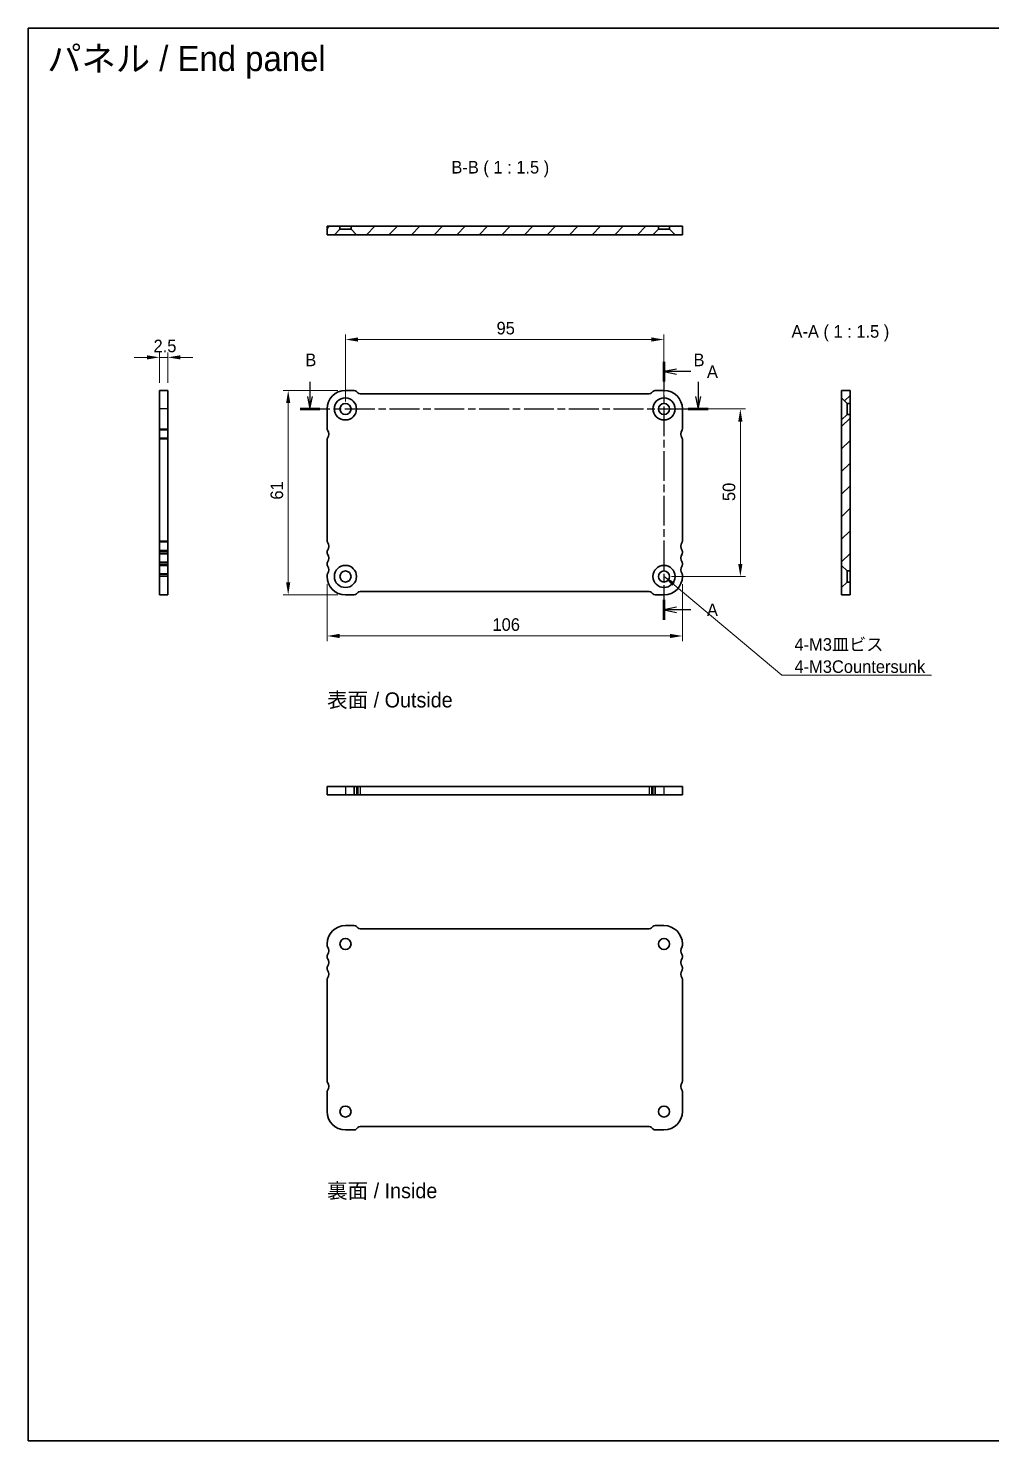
# Model space of a CAD drawing. Header units: millimetres. Extents: x 0 to 3168, y 0 to 562.
# Drawn here: x 2581.5 to 2868.9, y 0 to 421.5 of the extents above; entities that cross this region are included whole.
import ezdxf

# ---------------------------------------------------------------- set-up
doc = ezdxf.new("R2010")
doc.units = ezdxf.units.MM
doc.header["$LTSCALE"] = 1.5
doc.linetypes.add('CHAIN', pattern=[0.3543, 0.2362, -0.0295, 0.0591, -0.0295])
doc.layers.get('Defpoints').update_dxf_attribs({"lineweight": 25})
for name, color, linetype, lineweight in [('Border (ISO)', 7, 'Continuous', 35), ('Dimension (ISO)', 7, 'Continuous', 18), ('Dimension (ISO) @ 1', 7, 'Continuous', 18), ('Section Line (ISO)', 7, 'CHAIN', 25), ('Symbol (ISO)', 7, 'Continuous', 18), ('Visible (ISO)', 7, 'Continuous', 35), ('Visible Narrow (ISO)', 7, 'Continuous', 25)]:
    doc.layers.add(name, color=color, linetype=linetype, lineweight=lineweight)
doc.layers.add('Hatch (ISO)', color=1, linetype='Continuous', lineweight=18, true_color=0xff0000)
doc.styles.add('Note Text (TK)', font='')
doc.styles.get('Note Text (TK)').set_extended_font_data('MS PGothic')
doc.dimstyles.new('Default - Method 1b (TK)', dxfattribs={"dimscale": 1.5, "dimtxt": 2.5, "dimasz": 2.5, "dimexe": 1, "dimexo": 1.5, "dimgap": 1, "dimtad": 1, "dimtoh": 1, "dimrnd": 1e-08, "dimdsep": 46, "dimtxsty": 'Note Text (TK)', "dimcen": 0.09, "dimdle": 5, "dimclrd": 100, "dimclre": 100, "dimclrt": 7, "dimadec": 1, "dimazin": 1, "dimtfac": 1, "dimtmove": 0, "dimatfit": 3, "dimfxl": 0, "dimtolj": 1, "dimlwd": -1, "dimlwe": -1, "dimarcsym": 0})
doc.dimstyles.new('Default - Method 1b (TK)$7', dxfattribs={"dimscale": 1.5, "dimtxt": 2.5, "dimasz": 2.5, "dimexe": 1, "dimexo": 1.5, "dimgap": 1, "dimtad": 1, "dimtoh": 1, "dimrnd": 1e-08, "dimdsep": 46, "dimtxsty": 'Note Text (TK)', "dimcen": 0.09, "dimdle": 5, "dimclrd": 256, "dimclre": 100, "dimclrt": 7, "dimadec": 1, "dimazin": 1, "dimtfac": 1, "dimtmove": 0, "dimatfit": 3, "dimfxl": 0, "dimtolj": 1, "dimlwd": -1, "dimlwe": -1, "dimarcsym": 0})

# ---------------------------------------------------------------- blocks, each defined once
blk = doc.blocks.new('図面枠 tk図枠')
at = {"layer": 'Border (ISO)'}
for p, q in [((14.5, 289), (14.5, 8)), ((14.5, 289), (405.5, 289)), ((405.5, 289), (405.5, 8)), ((14.5, 8), (405.5, 8))]:
    blk.add_line(p, q, dxfattribs=at)
blk = doc.blocks.new('2dTransSection00')
at = {"layer": 'Section Line (ISO)', "linetype": 'CHAIN', "ltscale": 16.719551}
blk.add_line((149.84, 210.3), (149.84, 158.98), dxfattribs=at)
at = {"layer": 'Section Line (ISO)', "linetype": 'Continuous', "lineweight": 50}
for p, q in [((149.84, 210.3), (149.84, 206.37)), ((149.84, 162.91), (149.84, 158.98))]:
    blk.add_line(p, q, dxfattribs=at)
at = {"layer": 'Section Line (ISO)', "linetype": 'Continuous'}
for p, q in [((152.34, 208.84), (149.84, 208.34)), ((152.34, 208.34), (149.84, 208.34)), ((149.84, 208.34), (152.34, 207.84)), ((155.21, 208.34), (152.34, 208.34)), ((152.34, 161.45), (149.84, 160.95)), ((152.34, 160.95), (149.84, 160.95)), ((149.84, 160.95), (152.34, 160.45)), ((155.21, 160.95), (152.34, 160.95))]:
    blk.add_line(p, q, dxfattribs=at)
at = {"layer": 'Section Line (ISO)', "char_height": 2.5, "attachment_point": 7, "style": 'Note Text (TK)'}
for insert in [(158.39, 207.09), (158.39, 159.7)]:
    blk.add_mtext('A', dxfattribs=dict(at, insert=insert))
blk = doc.blocks.new('2dTransSection11')
at = {"layer": 'Section Line (ISO)', "linetype": 'Continuous'}
for p, q in [((79.45, 206.29), (79.45, 203.42)), ((156.64, 206.29), (156.64, 203.42)), ((78.95, 203.42), (79.45, 200.92)), ((79.45, 203.42), (79.45, 200.92)), ((79.45, 200.92), (79.95, 203.42)), ((156.14, 203.42), (156.64, 200.92)), ((156.64, 203.42), (156.64, 200.92)), ((156.64, 200.92), (157.14, 203.42))]:
    blk.add_line(p, q, dxfattribs=at)
at = {"layer": 'Section Line (ISO)', "linetype": 'CHAIN', "ltscale": 16.759228}
blk.add_line((77.48, 200.92), (158.61, 200.92), dxfattribs=at)
at = {"layer": 'Section Line (ISO)', "linetype": 'Continuous', "lineweight": 50}
for p, q in [((77.48, 200.92), (81.41, 200.92)), ((154.67, 200.92), (158.61, 200.92))]:
    blk.add_line(p, q, dxfattribs=at)
at = {"layer": 'Section Line (ISO)', "char_height": 2.5, "attachment_point": 7, "style": 'Note Text (TK)'}
for insert in [(78.53, 209.42), (155.72, 209.42)]:
    blk.add_mtext('B', dxfattribs=dict(at, insert=insert))
blk = doc.blocks.new('*D26')
at = {"layer": 'Defpoints', "color": 0, "transparency": 16777216}
for p in [(2623.12, 323.29), (2620.62, 313.4), (2623.12, 313.4)]:
    blk.add_point(p, dxfattribs=at)
at = {"layer": 'Dimension (ISO)', "color": 100, "transparency": 16777216}
for p, q in [((2620.62, 315.65), (2620.62, 324.79)), ((2623.12, 315.65), (2623.12, 324.79)), ((2616.87, 323.29), (2613.12, 323.29)), ((2620.62, 323.29), (2623.12, 323.29)), ((2626.87, 323.29), (2630.62, 323.29))]:
    blk.add_line(p, q, dxfattribs=at)
for points in [[(2616.87, 323.92), (2616.87, 322.67), (2620.62, 323.29)], [(2626.87, 323.92), (2626.87, 322.67), (2623.12, 323.29)]]:
    blk.add_solid(points, dxfattribs=at)
at = {"layer": 'Dimension (ISO)', "color": 7, "transparency": 16777216, "insert": (2618.87, 326.67), "char_height": 3.75, "attachment_point": 4, "style": 'Note Text (TK)'}
blk.add_mtext('\\A1;2.5', dxfattribs=at)
blk = doc.blocks.new('*D27')
at = {"layer": 'Defpoints', "color": 0, "transparency": 16777216}
for p in [(2676.12, 313.4), (2659.03, 252.4), (2676.12, 252.4)]:
    blk.add_point(p, dxfattribs=at)
at = {"layer": 'Dimension (ISO)', "color": 100, "transparency": 16777216}
for p, q in [((2673.87, 313.4), (2657.53, 313.4)), ((2659.03, 309.65), (2659.03, 256.15)), ((2673.87, 252.4), (2657.53, 252.4))]:
    blk.add_line(p, q, dxfattribs=at)
for points in [[(2658.41, 309.65), (2659.66, 309.65), (2659.03, 313.4)], [(2658.41, 256.15), (2659.66, 256.15), (2659.03, 252.4)]]:
    blk.add_solid(points, dxfattribs=at)
at = {"layer": 'Dimension (ISO)', "color": 7, "transparency": 16777216, "insert": (2655.66, 280.84), "char_height": 3.75, "attachment_point": 4, "rotation": 90, "style": 'Note Text (TK)'}
blk.add_mtext('\\A1;61', dxfattribs=at)
blk = doc.blocks.new('*D28')
at = {"layer": 'Defpoints', "color": 0, "transparency": 16777216}
for p in [(2771.12, 328.61), (2676.12, 307.9), (2771.12, 307.9)]:
    blk.add_point(p, dxfattribs=at)
at = {"layer": 'Dimension (ISO)', "color": 100, "transparency": 16777216}
for p, q in [((2676.12, 310.15), (2676.12, 330.11)), ((2771.12, 310.15), (2771.12, 330.11)), ((2679.87, 328.61), (2767.37, 328.61))]:
    blk.add_line(p, q, dxfattribs=at)
for points in [[(2679.87, 329.24), (2679.87, 327.99), (2676.12, 328.61)], [(2767.37, 329.24), (2767.37, 327.99), (2771.12, 328.61)]]:
    blk.add_solid(points, dxfattribs=at)
at = {"layer": 'Dimension (ISO)', "color": 7, "transparency": 16777216, "insert": (2721.18, 331.99), "char_height": 3.75, "attachment_point": 4, "style": 'Note Text (TK)'}
blk.add_mtext('\\A1;95', dxfattribs=at)
blk = doc.blocks.new('*D29')
at = {"layer": 'Defpoints', "color": 0, "transparency": 16777216}
for p in [(2771.12, 307.9), (2771.12, 257.9), (2793.9, 257.9)]:
    blk.add_point(p, dxfattribs=at)
at = {"layer": 'Dimension (ISO)', "color": 100, "transparency": 16777216}
for p, q in [((2773.37, 307.9), (2795.4, 307.9)), ((2793.9, 304.15), (2793.9, 261.65)), ((2773.37, 257.9), (2795.4, 257.9))]:
    blk.add_line(p, q, dxfattribs=at)
for points in [[(2793.27, 304.15), (2794.52, 304.15), (2793.9, 307.9)], [(2793.27, 261.65), (2794.52, 261.65), (2793.9, 257.9)]]:
    blk.add_solid(points, dxfattribs=at)
at = {"layer": 'Dimension (ISO)', "color": 7, "transparency": 16777216, "insert": (2790.52, 280.41), "char_height": 3.75, "attachment_point": 4, "rotation": 90, "style": 'Note Text (TK)'}
blk.add_mtext('\\A1;50', dxfattribs=at)
blk = doc.blocks.new('*D30')
at = {"layer": 'Defpoints', "color": 0, "transparency": 16777216}
for p in [(2670.62, 257.9), (2776.62, 257.9), (2776.62, 240.15)]:
    blk.add_point(p, dxfattribs=at)
at = {"layer": 'Dimension (ISO)', "color": 100, "transparency": 16777216}
for p, q in [((2670.62, 255.65), (2670.62, 238.65)), ((2776.62, 255.65), (2776.62, 238.65)), ((2674.37, 240.15), (2772.87, 240.15))]:
    blk.add_line(p, q, dxfattribs=at)
for points in [[(2674.37, 240.78), (2674.37, 239.53), (2670.62, 240.15)], [(2772.87, 240.78), (2772.87, 239.53), (2776.62, 240.15)]]:
    blk.add_solid(points, dxfattribs=at)
at = {"layer": 'Dimension (ISO)', "color": 7, "transparency": 16777216, "insert": (2719.97, 243.53), "char_height": 3.75, "attachment_point": 4, "style": 'Note Text (TK)'}
blk.add_mtext('\\A1;106', dxfattribs=at)

msp = doc.modelspace()

# ---------------------------------------------------------------- hatches: boundary and pattern name
at = {"layer": 'Hatch (ISO)'}
h = msp.add_hatch(dxfattribs=at)
h.set_pattern_fill('ANSI31', color=256, scale=38.1, style=0)
h.set_pattern_definition([(45, (2546.356, 8.3784), (-3.367596, 3.367596), [])])
h.paths.add_polyline_path([(2767.8201, 359.9023), (2769.4701, 361.5523), (2769.4701, 362.4023), (2677.7701, 362.4023), (2677.7701, 361.5523), (2679.4201, 359.9023)])
h.paths.add_polyline_path([(2776.6201, 359.9023), (2776.6201, 362.4023), (2772.7701, 362.4023), (2772.7701, 361.5523), (2774.4201, 359.9023)])
h.paths.add_polyline_path([(2670.6201, 359.9023), (2670.6201, 362.4023), (2674.4701, 362.4023), (2674.4701, 361.5523), (2672.8201, 359.9023)])
h = msp.add_hatch(dxfattribs=at)
h.set_pattern_fill('ANSI31', color=256, scale=38.1, style=0)
h.set_pattern_definition([(45, (2541.42, 6.5227), (-3.367596, 3.367596), [])])
h.paths.add_polyline_path([(2825.7701, 306.2523), (2824.1201, 304.6023), (2824.1201, 261.2023), (2825.7701, 259.5523), (2826.6201, 259.5523), (2826.6201, 306.2523)])
h.paths.add_polyline_path([(2824.1201, 252.4023), (2826.6201, 252.4023), (2826.6201, 256.2523), (2825.7701, 256.2523), (2824.1201, 254.6023)])
h.paths.add_polyline_path([(2824.1201, 313.4023), (2826.6201, 313.4023), (2826.6201, 309.5523), (2825.7701, 309.5523), (2824.1201, 311.2023)])

# ---------------------------------------------------------------- linework, layer by layer
at = {"layer": 'Visible (ISO)'}
for p, q in [((2670.6201, 359.9023), (2670.6201, 362.4023)), ((2674.4701, 362.4023), (2670.6201, 362.4023)), ((2670.6201, 359.9023), (2672.8201, 359.9023)), ((2672.8201, 359.9023), (2674.4701, 361.5523)), ((2679.4201, 359.9023), (2672.8201, 359.9023)), ((2674.4701, 361.5523), (2674.4701, 362.4023)), ((2674.4701, 362.4023), (2677.7701, 362.4023)), ((2674.4701, 361.5523), (2677.7701, 361.5523)), ((2769.4701, 362.4023), (2677.7701, 362.4023)), ((2677.7701, 362.4023), (2677.7701, 361.5523)), ((2677.7701, 361.5523), (2679.4201, 359.9023)), ((2679.4201, 359.9023), (2767.8201, 359.9023)), ((2767.8201, 359.9023), (2769.4701, 361.5523)), ((2774.4201, 359.9023), (2767.8201, 359.9023)), ((2769.4701, 361.5523), (2769.4701, 362.4023)), ((2769.4701, 362.4023), (2772.7701, 362.4023)), ((2769.4701, 361.5523), (2772.7701, 361.5523)), ((2776.6201, 362.4023), (2772.7701, 362.4023)), ((2772.7701, 362.4023), (2772.7701, 361.5523)), ((2772.7701, 361.5523), (2774.4201, 359.9023)), ((2774.4201, 359.9023), (2776.6201, 359.9023)), ((2776.6201, 359.9023), (2776.6201, 362.4023)), ((2623.1201, 313.4023), (2620.6201, 313.4023)), ((2620.6201, 313.4023), (2620.6201, 307.9023)), ((2623.1201, 313.4023), (2623.1201, 307.9023)), ((2676.1201, 313.4023), (2678.7059, 313.4023)), ((2679.413, 313.1095), (2679.8272, 312.6952)), ((2680.5343, 312.4023), (2766.7059, 312.4023)), ((2767.413, 312.6952), (2767.8272, 313.1095)), ((2768.5343, 313.4023), (2771.1201, 313.4023)), ((2824.1201, 313.4023), (2826.6201, 313.4023)), ((2824.1201, 313.4023), (2824.1201, 311.2023)), ((2826.6201, 309.5523), (2826.6201, 313.4023)), ((2620.6201, 301.9023), (2620.6201, 307.9023)), ((2623.1201, 301.9023), (2623.1201, 307.9023)), ((2670.6201, 301.9023), (2670.6201, 307.9023)), ((2776.6201, 307.9023), (2776.6201, 301.9023)), ((2824.1201, 311.2023), (2825.7701, 309.5523)), ((2824.1201, 304.6023), (2824.1201, 311.2023)), ((2825.7701, 309.5523), (2826.6201, 309.5523)), ((2825.7701, 309.5523), (2825.7701, 306.2523)), ((2826.6201, 309.5523), (2826.6201, 306.2523)), ((2825.7701, 306.2523), (2824.1201, 304.6023)), ((2824.1201, 304.6023), (2824.1201, 261.2023)), ((2826.6201, 306.2523), (2825.7701, 306.2523)), ((2826.6201, 259.5523), (2826.6201, 306.2523)), ((2620.6201, 301.9023), (2620.6201, 301.6023)), ((2620.6201, 299.2023), (2620.6201, 301.6023)), ((2623.1201, 301.9023), (2623.1201, 301.6023)), ((2623.1201, 299.2023), (2623.1201, 301.6023)), ((2620.6201, 299.2023), (2620.6201, 298.9023)), ((2620.6201, 268.4023), (2620.6201, 298.9023)), ((2623.1201, 299.2023), (2623.1201, 298.9023)), ((2623.1201, 268.4023), (2623.1201, 298.9023)), ((2670.6201, 268.4023), (2670.6201, 298.9023)), ((2776.6201, 298.9023), (2776.6201, 268.4023)), ((2620.6201, 268.4023), (2620.6201, 268.1023)), ((2620.6201, 265.7023), (2620.6201, 268.1023)), ((2620.6201, 265.7023), (2620.6201, 265.4023)), ((2623.1201, 268.4023), (2623.1201, 268.1023)), ((2623.1201, 265.7023), (2623.1201, 268.1023)), ((2623.1201, 265.7023), (2623.1201, 265.4023)), ((2620.6201, 264.9023), (2620.6201, 265.4023)), ((2620.6201, 264.9023), (2620.6201, 264.6023)), ((2620.6201, 262.2023), (2620.6201, 264.6023)), ((2620.6201, 262.2023), (2620.6201, 261.9023)), ((2620.6201, 261.4023), (2620.6201, 261.9023)), ((2620.6201, 261.4023), (2620.6201, 261.1023)), ((2623.1201, 264.9023), (2623.1201, 265.4023)), ((2623.1201, 264.9023), (2623.1201, 264.6023)), ((2623.1201, 262.2023), (2623.1201, 264.6023)), ((2623.1201, 262.2023), (2623.1201, 261.9023)), ((2623.1201, 261.4023), (2623.1201, 261.9023)), ((2623.1201, 261.4023), (2623.1201, 261.1023)), ((2670.6201, 264.9023), (2670.6201, 265.4023)), ((2670.6201, 261.4023), (2670.6201, 261.9023)), ((2776.6201, 265.4023), (2776.6201, 264.9023)), ((2776.6201, 261.9023), (2776.6201, 261.4023)), ((2620.6201, 258.7023), (2620.6201, 261.1023)), ((2620.6201, 258.7023), (2620.6201, 258.4023)), ((2620.6201, 257.9023), (2620.6201, 258.4023)), ((2620.6201, 257.9023), (2620.6201, 252.4023)), ((2623.1201, 258.7023), (2623.1201, 261.1023)), ((2623.1201, 258.7023), (2623.1201, 258.4023)), ((2623.1201, 257.9023), (2623.1201, 258.4023)), ((2623.1201, 257.9023), (2623.1201, 252.4023)), ((2670.6201, 257.9023), (2670.6201, 258.4023)), ((2776.6201, 258.4023), (2776.6201, 257.9023)), ((2824.1201, 261.2023), (2825.7701, 259.5523)), ((2824.1201, 254.6023), (2824.1201, 261.2023)), ((2825.7701, 259.5523), (2826.6201, 259.5523)), ((2825.7701, 259.5523), (2825.7701, 256.2523)), ((2826.6201, 259.5523), (2826.6201, 256.2523)), ((2679.8276, 253.1095), (2679.413, 252.6949)), ((2766.7056, 253.4023), (2680.5347, 253.4023)), ((2767.8272, 252.6949), (2767.4127, 253.1095)), ((2825.7701, 256.2523), (2824.1201, 254.6023)), ((2824.1201, 254.6023), (2824.1201, 252.4023)), ((2826.6201, 256.2523), (2825.7701, 256.2523)), ((2826.6201, 252.4023), (2826.6201, 256.2523)), ((2623.1201, 252.4023), (2620.6201, 252.4023)), ((2678.7312, 252.4023), (2676.1201, 252.4023)), ((2771.1201, 252.4023), (2768.5091, 252.4023)), ((2824.1201, 252.4023), (2826.6201, 252.4023)), ((2670.6201, 195.2378), (2670.6201, 192.7378)), ((2670.6201, 195.2378), (2676.1201, 195.2378)), ((2678.7312, 195.2378), (2676.1201, 195.2378)), ((2678.7312, 195.2378), (2679.413, 195.2378)), ((2678.7312, 195.2378), (2678.7312, 192.7378)), ((2679.8276, 195.2378), (2679.413, 195.2378)), ((2680.5347, 195.2378), (2679.8276, 195.2378)), ((2766.7056, 195.2378), (2680.5347, 195.2378)), ((2767.4127, 195.2378), (2766.7056, 195.2378)), ((2767.8272, 195.2378), (2767.4127, 195.2378)), ((2767.8272, 195.2378), (2768.5091, 195.2378)), ((2768.5091, 195.2378), (2768.5091, 192.7378)), ((2771.1201, 195.2378), (2768.5091, 195.2378)), ((2771.1201, 195.2378), (2776.6201, 195.2378)), ((2776.6201, 195.2378), (2776.6201, 192.7378)), ((2670.6201, 192.7378), (2676.1201, 192.7378)), ((2678.7312, 192.7378), (2676.1201, 192.7378)), ((2678.7312, 192.7378), (2679.413, 192.7378)), ((2679.8276, 192.7378), (2679.413, 192.7378)), ((2680.5347, 192.7378), (2679.8276, 192.7378)), ((2766.7056, 192.7378), (2680.5347, 192.7378)), ((2767.4127, 192.7378), (2766.7056, 192.7378)), ((2767.8272, 192.7378), (2767.4127, 192.7378)), ((2767.8272, 192.7378), (2768.5091, 192.7378)), ((2771.1201, 192.7378), (2768.5091, 192.7378)), ((2771.1201, 192.7378), (2776.6201, 192.7378)), ((2678.7312, 153.7378), (2676.1201, 153.7378)), ((2679.8276, 153.0306), (2679.413, 153.4452)), ((2766.7056, 152.7378), (2680.5347, 152.7378)), ((2767.8272, 153.4452), (2767.4127, 153.0306)), ((2771.1201, 153.7378), (2768.5091, 153.7378)), ((2670.6201, 148.2378), (2670.6201, 147.7378)), ((2776.6201, 147.7378), (2776.6201, 148.2378)), ((2670.6201, 144.7378), (2670.6201, 144.2378)), ((2776.6201, 144.2378), (2776.6201, 144.7378)), ((2670.6201, 141.2378), (2670.6201, 140.7378)), ((2776.6201, 140.7378), (2776.6201, 141.2378)), ((2670.6201, 137.7378), (2670.6201, 107.2378)), ((2776.6201, 107.2378), (2776.6201, 137.7378)), ((2670.6201, 104.2378), (2670.6201, 98.2378)), ((2776.6201, 98.2378), (2776.6201, 104.2378)), ((2676.1201, 92.7378), (2678.7059, 92.7378)), ((2679.413, 93.0306), (2679.8272, 93.4449)), ((2680.5343, 93.7378), (2766.7059, 93.7378)), ((2767.413, 93.4449), (2767.8272, 93.0306)), ((2768.5343, 92.7378), (2771.1201, 92.7378))]:
    msp.add_line(p, q, dxfattribs=at)
for centre, radius in [((2676.1201, 307.9023), 3.3), ((2676.1201, 307.9023), 1.65), ((2771.1201, 307.9023), 3.3), ((2771.1201, 307.9023), 1.65), ((2676.1201, 257.9023), 3.3), ((2676.1201, 257.9023), 1.65), ((2771.1201, 257.9023), 3.3), ((2771.1201, 257.9023), 1.65), ((2676.1201, 148.2378), 1.65), ((2771.1201, 148.2378), 1.65), ((2676.1201, 98.2378), 1.65), ((2771.1201, 98.2378), 1.65)]:
    msp.add_circle(centre, radius, dxfattribs=at)
for centre, radius, start, end in [((2676.1201, 307.9023), 5.5, 90, 180), ((2678.7059, 312.4023), 1, 45, 90), ((2680.5343, 313.4023), 1, 225, 270), ((2766.7059, 313.4023), 1, 270, 315), ((2768.5343, 312.4023), 1, 90, 135), ((2771.1201, 307.9023), 5.5, 0, 90), ((2671.1201, 301.9023), 0.5, 180, 216.869898), ((2669.1201, 300.4023), 2, 323.130102, 36.869898), ((2778.1201, 300.4023), 2, 143.130102, 216.869898), ((2776.1201, 301.9023), 0.5, 323.130102, 0), ((2671.1201, 298.9023), 0.5, 143.130102, 180), ((2776.1201, 298.9023), 0.5, 0, 36.869898), ((2671.1201, 268.4023), 0.5, 180, 216.869898), ((2671.1201, 265.4023), 0.5, 143.130102, 180), ((2669.1201, 266.9023), 2, 323.130102, 36.869898), ((2778.1201, 266.9023), 2, 143.130102, 216.869898), ((2776.1201, 268.4023), 0.5, 323.130102, 0), ((2776.1201, 265.4023), 0.5, 0, 36.869898), ((2671.1201, 264.9023), 0.5, 180, 216.869898), ((2671.1201, 261.9023), 0.5, 143.130102, 180), ((2671.1201, 261.4023), 0.5, 180, 216.869898), ((2669.1201, 263.4023), 2, 323.130102, 36.869898), ((2778.1201, 263.4023), 2, 143.130102, 216.869898), ((2776.1201, 264.9023), 0.5, 323.130102, 0), ((2776.1201, 261.9023), 0.5, 0, 36.869898), ((2776.1201, 261.4023), 0.5, 323.130102, 0), ((2671.1201, 258.4023), 0.5, 143.130102, 180), ((2676.1201, 257.9023), 5.5, 180, 270), ((2669.1201, 259.9023), 2, 323.130102, 36.869898), ((2771.1201, 257.9023), 5.5, 270, 0), ((2778.1201, 259.9023), 2, 143.130102, 216.869898), ((2776.1201, 258.4023), 0.5, 0, 36.869898), ((2680.5347, 252.4023), 1, 90, 135), ((2766.7056, 252.4023), 1, 45, 90), ((2678.7059, 253.402), 1, 271.449227, 315), ((2768.5343, 253.402), 1, 225, 268.550773), ((2676.1201, 148.2378), 5.5, 90, 180), ((2678.7059, 152.7381), 1, 45, 88.550773), ((2680.5347, 153.7378), 1, 225, 270), ((2766.7056, 153.7378), 1, 270, 315), ((2768.5343, 152.7381), 1, 91.449227, 135), ((2771.1201, 148.2378), 5.5, 0, 90), ((2671.1201, 147.7378), 0.5, 180, 216.869898), ((2776.1201, 147.7378), 0.5, 323.130102, 0), ((2671.1201, 144.7378), 0.5, 143.130102, 180), ((2671.1201, 144.2378), 0.5, 180, 216.869898), ((2669.1201, 146.2378), 2, 323.130102, 36.869898), ((2669.1201, 142.7378), 2, 323.130102, 36.869898), ((2778.1201, 146.2378), 2, 143.130102, 216.869898), ((2778.1201, 142.7378), 2, 143.130102, 216.869898), ((2776.1201, 144.7378), 0.5, 0, 36.869898), ((2776.1201, 144.2378), 0.5, 323.130102, 0), ((2671.1201, 141.2378), 0.5, 143.130102, 180), ((2671.1201, 140.7378), 0.5, 180, 216.869898), ((2669.1201, 139.2378), 2, 323.130102, 36.869898), ((2778.1201, 139.2378), 2, 143.130102, 216.869898), ((2776.1201, 141.2378), 0.5, 0, 36.869898), ((2776.1201, 140.7378), 0.5, 323.130102, 0), ((2671.1201, 137.7378), 0.5, 143.130102, 180), ((2776.1201, 137.7378), 0.5, 0, 36.869898), ((2671.1201, 107.2378), 0.5, 180, 216.869898), ((2669.1201, 105.7378), 2, 323.130102, 36.869898), ((2778.1201, 105.7378), 2, 143.130102, 216.869898), ((2776.1201, 107.2378), 0.5, 323.130102, 0), ((2671.1201, 104.2378), 0.5, 143.130102, 180), ((2776.1201, 104.2378), 0.5, 0, 36.869898), ((2676.1201, 98.2378), 5.5, 180, 270), ((2771.1201, 98.2378), 5.5, 270, 0), ((2678.7059, 93.7378), 1, 270, 315), ((2680.5343, 92.7378), 1, 90, 135), ((2766.7059, 92.7378), 1, 45, 90), ((2768.5343, 93.7378), 1, 225, 270)]:
    msp.add_arc(centre, radius, start, end, dxfattribs=at)
at = {"layer": 'Visible Narrow (ISO)'}
for p, q in [((2623.1201, 307.9023), (2620.6201, 307.9023)), ((2623.1201, 301.9023), (2620.6201, 301.9023)), ((2623.1201, 301.6023), (2620.6201, 301.6023)), ((2623.1201, 299.2023), (2620.6201, 299.2023)), ((2623.1201, 298.9023), (2620.6201, 298.9023)), ((2623.1201, 268.4023), (2620.6201, 268.4023)), ((2623.1201, 268.1023), (2620.6201, 268.1023)), ((2623.1201, 265.7023), (2620.6201, 265.7023)), ((2623.1201, 265.4023), (2620.6201, 265.4023)), ((2623.1201, 264.9023), (2620.6201, 264.9023)), ((2623.1201, 264.6023), (2620.6201, 264.6023)), ((2623.1201, 262.2023), (2620.6201, 262.2023)), ((2623.1201, 261.9023), (2620.6201, 261.9023)), ((2623.1201, 261.4023), (2620.6201, 261.4023)), ((2623.1201, 261.1023), (2620.6201, 261.1023)), ((2623.1201, 258.7023), (2620.6201, 258.7023)), ((2623.1201, 258.4023), (2620.6201, 258.4023)), ((2623.1201, 257.9023), (2620.6201, 257.9023)), ((2676.1201, 195.2378), (2676.1201, 192.7378)), ((2679.413, 195.2378), (2679.413, 192.7378)), ((2679.8276, 195.2378), (2679.8276, 192.7378)), ((2680.5347, 195.2378), (2680.5347, 192.7378)), ((2766.7056, 195.2378), (2766.7056, 192.7378)), ((2767.4127, 195.2378), (2767.4127, 192.7378)), ((2767.8272, 195.2378), (2767.8272, 192.7378)), ((2771.1201, 195.2378), (2771.1201, 192.7378))]:
    msp.add_line(p, q, dxfattribs=at)

# ---------------------------------------------------------------- block references
at = {"xscale": 1.5, "yscale": 1.5, "zscale": 1.5}
msp.add_blockref('図面枠 tk図枠', (2559.75, -12), dxfattribs=at)
at = {"layer": 'Section Line (ISO)', "xscale": 1.5, "yscale": 1.5, "zscale": 1.5}
for name in ['2dTransSection11', '2dTransSection00']:
    msp.add_blockref(name, (2546.3561, 6.5227), dxfattribs=at)

# ---------------------------------------------------------------- texts
at = {"layer": 'Symbol (ISO)', "color": 7, "style": 'Note Text (TK)'}
for s, insert, char_height, width, attachment_point, line_spacing_factor in [('{\\fＭＳ Ｐゴシック|b0|i0;\\H7.5000;パネル / End panel}', (2587.1532, 411.3207), 7.5, 90.833337, 4, 1.5), ('{4-M3皿ビス\\P4-M3Countersunk}', (2810.0495, 229.0777), 3.75, 42.302631, 7, 1.058182)]:
    msp.add_mtext(s, dxfattribs=dict(at, insert=insert, char_height=char_height, width=width, attachment_point=attachment_point, line_spacing_factor=line_spacing_factor))
at = {"layer": 'Symbol (ISO)', "color": 7, "char_height": 3.75, "attachment_point": 7, "style": 'Note Text (TK)'}
for s, insert in [('B-B ( 1 : 1.5 )', (2707.7123, 377.0273)), ('A-A ( 1 : 1.5 )', (2809.1483, 328.0273))]:
    msp.add_mtext(s, dxfattribs=dict(at, insert=insert))
at = {"layer": 'Symbol (ISO)', "char_height": 4.5, "attachment_point": 4, "line_spacing_factor": 1.5, "style": 'Note Text (TK)'}
for s, insert, width in [('表面 / Outside', (2670.6201, 220.826), 41.451524), ('裏面 / Inside', (2670.6201, 74.3649), 35.797024)]:
    msp.add_mtext(s, dxfattribs=dict(at, insert=insert, width=width))

# ---------------------------------------------------------------- dimensions: what is measured, and where the dimension line sits
at = {"layer": 'Dimension (ISO) @ 1', "color": 100, "true_color": 0x00ff3f}
for base, p1, p2, angle, picture, middle in [((2771.1201, 328.614), (2676.1201, 307.9023), (2771.1201, 307.9023), 180, '*D28', (2723.6201, 328.614)), ((2659.0303, 252.4023), (2676.1201, 313.4023), (2676.1201, 252.4023), 90, '*D27', (2659.0303, 282.9023)), ((2793.8965, 257.9023), (2771.1201, 307.9023), (2771.1201, 257.9023), 90, '*D29', (2793.8965, 282.9023)), ((2776.6201, 240.1523), (2670.6201, 257.9023), (2776.6201, 257.9023), 180, '*D30', (2723.6201, 240.1523))]:
    dim = msp.add_linear_dim(base=base, p1=p1, p2=p2, angle=angle, dimstyle='Default - Method 1b (TK)', override={"dimscale": 1, "dimtxt": 3.75, "dimasz": 3.75, "dimexe": 1.5, "dimexo": 2.25, "dimgap": 1.5, "dimtoh": 0, "dimdec": 2, "dimcen": 0.135, "dimtp": 0, "dimtm": 0, "dimtdec": 2, "dimtix": 0, "dimtofl": 0, "dimtmove": 0, "dimatfit": 1}, dxfattribs=at)
    dim.commit()
    dim.dimension.update_dxf_attribs({"geometry": picture, "text_midpoint": middle, "dimtype": 160})
dim = msp.add_linear_dim(base=(2623.1201, 323.2911), p1=(2620.6201, 313.4023), p2=(2623.1201, 313.4023), dimstyle='Default - Method 1b (TK)', override={"dimscale": 1, "dimtxt": 3.75, "dimasz": 3.75, "dimexe": 1.5, "dimexo": 2.25, "dimgap": 1.5, "dimtoh": 0, "dimdec": 2, "dimcen": 0.135, "dimtp": 0, "dimtm": 0, "dimtdec": 2, "dimtix": 0, "dimtofl": 1, "dimtmove": 0, "dimatfit": 1}, dxfattribs=at)
dim.commit()
dim.dimension.update_dxf_attribs({"geometry": '*D26', "text_midpoint": (2621.8701, 323.2911), "dimtype": 160})

# ---------------------------------------------------------------- leaders
at = {"layer": 'Symbol (ISO)', "color": 100, "true_color": 0x00ff40, "annotation_type": 0, "has_hookline": 1, "hookline_direction": 0, "text_width": 40.8452}
msp.add_leader([(2771.1201, 258.0138), (2806.2995, 228.4527), (2810.0495, 228.4527)], dimstyle='Default - Method 1b (TK)$7', override={"dimgap": 0, "dimtad": 1}, dxfattribs=at)

doc.saveas('drawing.dxf')
